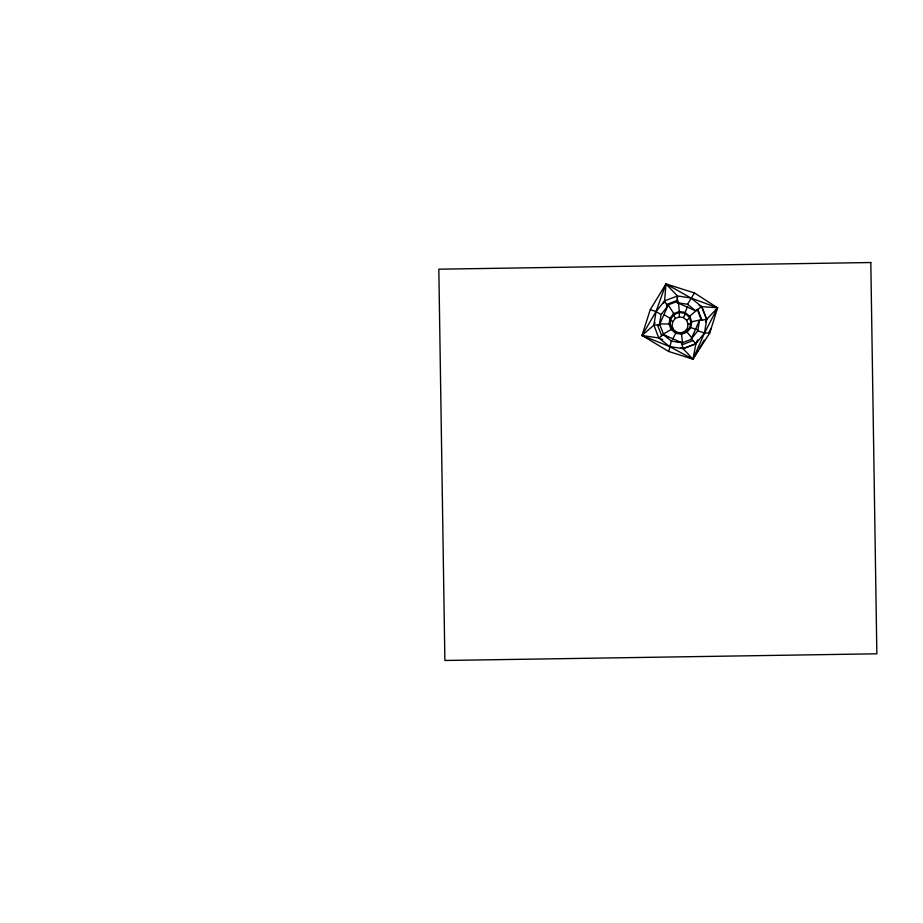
<?xml version="1.0" encoding="UTF-8"?>
<svg xmlns="http://www.w3.org/2000/svg" width="923" height="923" viewBox="0 0 923 923"><rect width="100%" height="100%" fill="white"/><g stroke="black" fill="none" stroke-linecap="round" stroke-linejoin="round"><path stroke-width="1.38" d="M705.507 321.989L706.637 319.427L717.621 307.786L709.764 332.972L692.931 359.174L669.556 346.552L658.86 337.945L641.981 335.511L650.277 309.609L665.979 283.903L677.436 295.971L677.274 302.686L695.665 310.809L701.745 306.609L706.695 319.404L704.526 332.995L692.965 359.255L695.919 343.691L697.615 339.86M677.436 295.971L664.618 300.875L656.011 311.582L642.062 335.487L669.556 346.552L683.124 348.652L695.919 343.691L704.526 332.995L717.552 307.821L690.981 298.025L677.413 295.925L677.274 302.698L687.554 304.278L695.665 310.809M679.293 316.912L683.401 317.581L686.62 320.223L688.085 324.111L687.404 328.219L684.774 331.438L680.874 332.903L676.767 332.234L673.559 329.592L672.082 325.704L672.763 321.596L675.394 318.377L679.293 316.912L679.42 312.966M692.965 359.255L683.124 348.652L681.601 342.664L663.199 334.541L658.78 337.98L653.899 325.138L656.011 311.582L665.979 283.903L694.465 292.949L717.552 307.821M641.981 335.511L653.899 325.138L659.437 324.838L661.041 314.547L667.56 306.448L664.618 300.875L663.499 303.448M680.574 347.521L683.124 348.652L695.954 343.783L691.304 338.903L697.834 330.792L699.426 320.512L706.695 319.404L701.676 306.632L690.981 298.025L665.979 283.903L664.618 300.898M697.869 350.809L692.931 359.174L668.783 351.501L671.309 341.072L663.199 334.541M669.06 323.996L670.017 318.158L673.755 313.589L679.282 311.512L685.108 312.47L689.677 316.208L691.765 321.735L690.808 327.561L687.07 332.13L681.543 334.218L675.705 333.261L671.136 329.523L669.06 323.996L659.576 323.915L663.406 334.057L667.594 337.495M685.108 312.47L687.566 306.401M653.899 325.138L655.03 322.589M659.437 324.838L667.571 306.459M691.304 338.903L699.426 320.512M672.44 339.652L675.705 333.261M687.554 304.278L694.465 292.949M683.401 317.581L685.385 313.947M699.276 348.421L704.214 340.056M709.152 331.692L711.275 328.115M666.487 306.932L668.206 304.832L678.347 301.013M689.677 316.208L697.43 309.643L701.261 319.785L691.765 321.735M686.62 320.223L690.069 317.777M663.406 334.057L671.136 329.523M666.533 304.509L677.32 300.333M682.132 344.752L692.919 340.575M677.136 341.81L682.489 342.687L691.362 339.341M688.085 324.111L690.831 323.661M709.764 332.972L704.526 332.995L697.834 330.792M717.621 307.786L701.676 306.632L699.126 305.501M671.309 341.072L681.601 342.664M690.808 327.561L697.015 329.649M650.277 309.609L656.011 311.582L661.041 314.547M660.141 338.51L662.691 339.629M663.81 314.639L670.017 318.158M642.062 335.487L668.783 351.501M670.41 320.085L672.763 321.596M687.07 332.13L691.835 337.899M668.206 304.832L673.755 313.589M673.225 314.016L675.394 318.377M697.765 309.355L701.942 320.131M657.511 324.942L661.687 335.73M681.543 334.218L682.489 342.687M678.463 302.329L679.282 311.512M870.816 262.524L438.829 269.193L444.874 660.476L876.85 653.807L870.816 262.524M674.54 314.558A10.361 10.361 0 0 0 672.175 328.923A10.13 10.13 0 0 0 686.4 331.253A10.361 10.361 0 0 0 688.777 316.889A10.13 10.13 0 0 0 674.54 314.558"/></g></svg>
